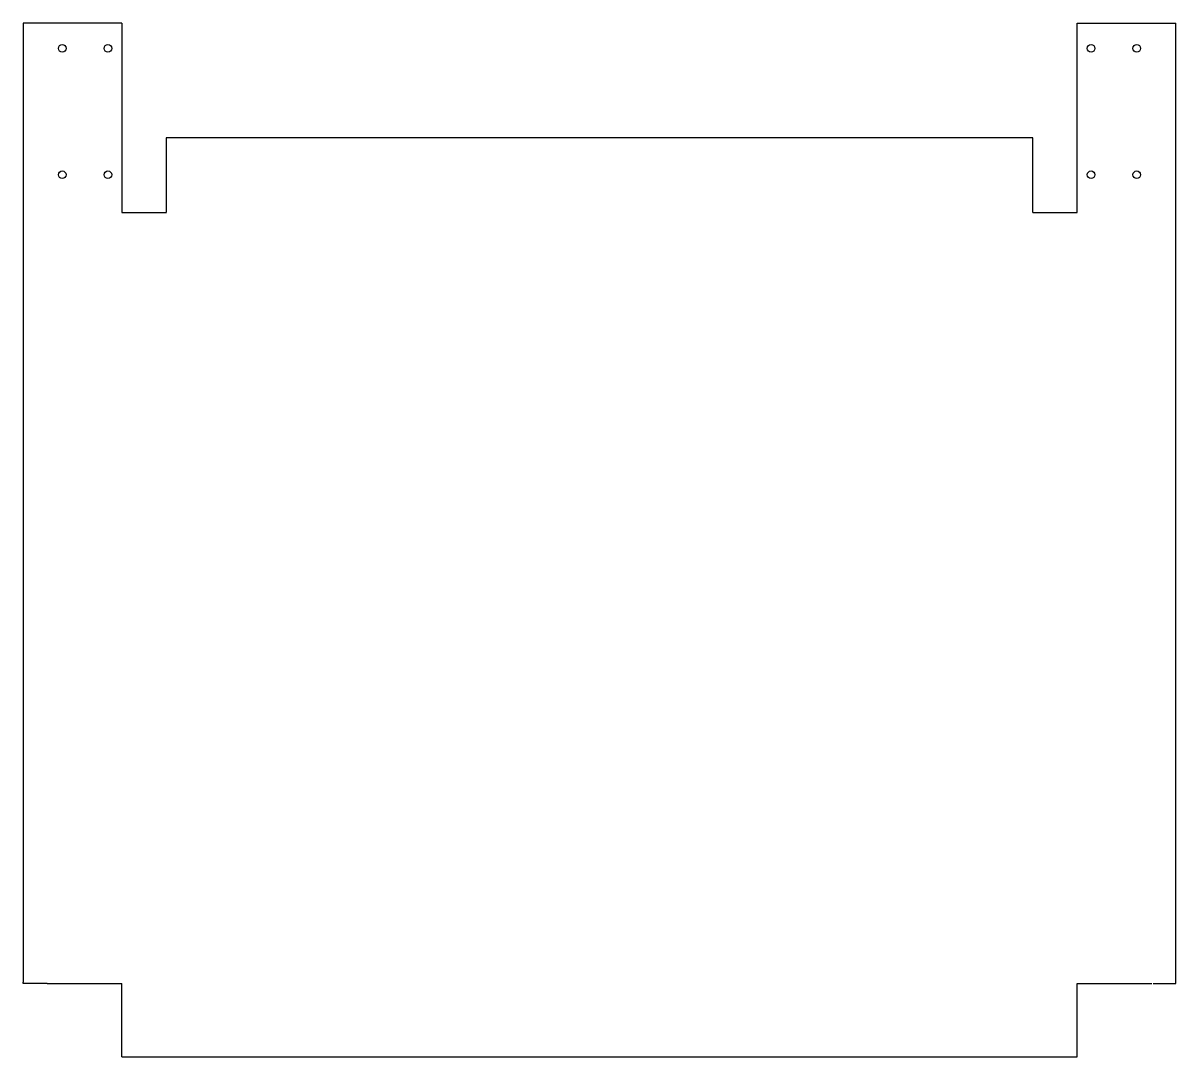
# Model space of a CAD drawing. Header units: millimetres. Extents: x -343 to 570, y -207 to 611.
import ezdxf

# ---------------------------------------------------------------- set-up
doc = ezdxf.new("R2010")
doc.units = ezdxf.units.MM
doc.layers.add('Default', color=7, linetype='Continuous')
doc.layers.add('DV3_0', color=7, linetype='Continuous')

msp = doc.modelspace()

# ---------------------------------------------------------------- linework, layer by layer
at = {"layer": 'Default', "color": 7, "linetype": 'Continuous'}
for p, q in [((-264.83, 611.07), (-343.04, 611.07)), ((-343.04, 611.07), (-343.04, 610.97)), ((491.35, 611.07), (569.56, 611.07)), ((-229.83, 520.17), (-229.83, 461.07)), ((456.35, 461.07), (456.35, 520.17)), ((-343.04, -148.93), (-343.04, -147.93)), ((-323.94, -148.93), (-343.04, -148.93)), ((-264.84, -207.13), (-264.84, -148.93)), ((491.36, -207.13), (491.36, -148.93)), ((551.66, -148.93), (569.56, -148.93)), ((569.56, -148.93), (569.56, -147.93))]:
    msp.add_line(p, q, dxfattribs=at)
at = {"layer": 'DV3_0', "color": 7, "linetype": 'Continuous'}
for p, q in [((-343.04, 610.97), (-343.04, -147.93)), ((-264.84, 611.07), (-264.83, 611.07)), ((-264.84, 611.07), (-264.84, 611.07)), ((-264.83, 611.07), (-264.83, 461.07)), ((491.35, 611.07), (491.36, 611.07)), ((491.35, 461.07), (491.35, 611.07)), ((491.36, 611.07), (491.36, 611.07)), ((569.56, -147.93), (569.56, 611.07)), ((456.35, 520.17), (-229.83, 520.17)), ((-264.83, 461.07), (-229.83, 461.07)), ((-229.83, 460.17), (-229.83, 460.17)), ((-229.83, 460.17), (-229.83, 460.17)), ((456.35, 461.07), (491.35, 461.07)), ((-323.94, -148.93), (-264.84, -148.93)), ((491.36, -148.93), (550.46, -148.93)), ((-264.84, -207.13), (491.36, -207.13))]:
    msp.add_line(p, q, dxfattribs=at)
for centre in [(-312.04, 591.07), (-275.84, 591.07), (502.36, 591.07), (538.56, 591.07), (-312.04, 491.07), (-275.84, 491.07), (502.36, 491.07), (538.56, 491.07)]:
    msp.add_circle(centre, 3, dxfattribs=at)

doc.saveas('drawing.dxf')
